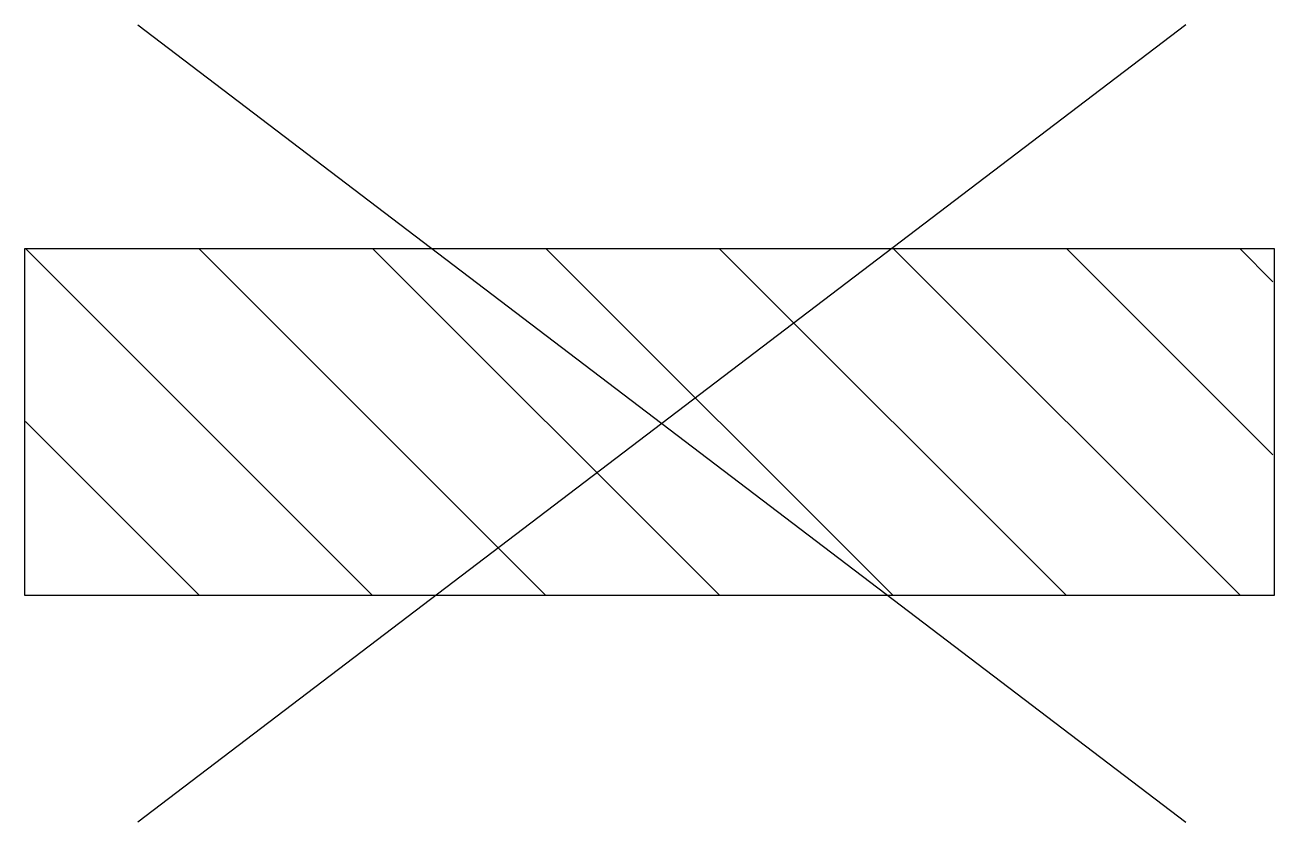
# Model space of a CAD drawing. Header units: metres. Extents: x 0 to 1.8, y -0.33 to 0.82.
import ezdxf

# ---------------------------------------------------------------- set-up
doc = ezdxf.new("R2010")
doc.units = ezdxf.units.M

msp = doc.modelspace()

# ---------------------------------------------------------------- linework, layer by layer
for p, q in [((0.1624, 0.8228), (1.6744, -0.3282)), ((1.6744, 0.8228), (0.1624, -0.3282)), ((0, 0.5), (0.5, 0)), ((0.25, 0.5), (0.75, 0)), ((0.501, 0.5), (1.001, 0)), ((0.751, 0.5), (1.251, 0)), ((1.001, 0.5), (1.501, 0)), ((1.252, 0.5), (1.752, 0)), ((1.502, 0.5), (1.8, 0.202)), ((1.752, 0.5), (1.8, 0.452)), ((0, 0.25), (0.25, 0))]:
    msp.add_line(p, q)
at = {"flags": 128}
msp.add_lwpolyline([(1.8015, -0.001), (-0.0006, -0.001), (-0.0006, 0.4999), (1.8015, 0.4999), (1.8015, -0.001)], close=True, dxfattribs=at)

doc.saveas('drawing.dxf')
